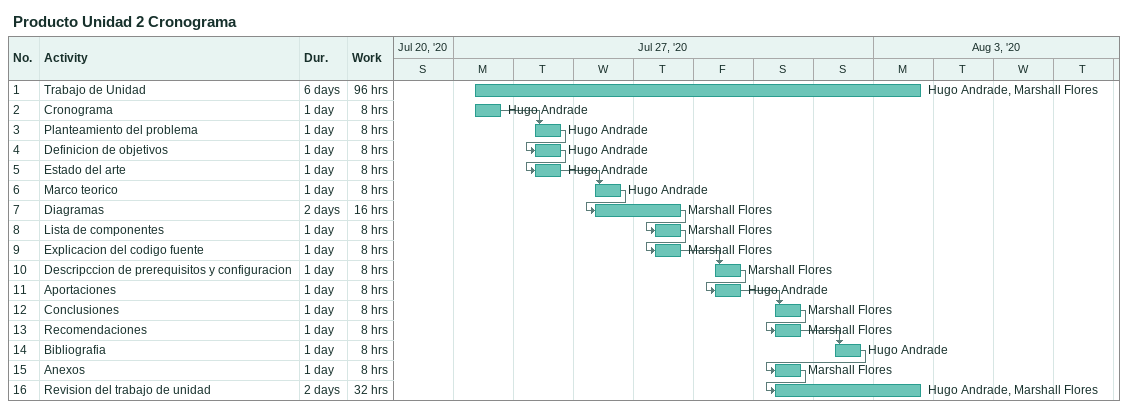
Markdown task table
Producto Unidad 2 Cronograma

| ID | Task | Duration | Start | Finish | Predecessors | Resources | Work (h) |
|---|---|---|---|---|---|---|---|
| 1 | Trabajo de Unidad | 6d | 2020-07-27 | 2020-08-03 |  | Hugo Andrade, Marshall Flores | 96 |
| 2 | Cronograma | 1d | 2020-07-27 | 2020-07-27 |  | Hugo Andrade | 8 |
| 3 | Planteamiento del problema | 1d | 2020-07-28 | 2020-07-28 | 2 | Hugo Andrade | 8 |
| 4 | Definicion de objetivos | 1d | 2020-07-28 | 2020-07-28 | 3 | Hugo Andrade | 8 |
| 5 | Estado del arte | 1d | 2020-07-28 | 2020-07-28 | 4 | Hugo Andrade | 8 |
| 6 | Marco teorico | 1d | 2020-07-29 | 2020-07-29 | 5 | Hugo Andrade | 8 |
| 7 | Diagramas | 2d | 2020-07-29 | 2020-07-30 | 6 | Marshall Flores | 16 |
| 8 | Lista de componentes | 1d | 2020-07-30 | 2020-07-30 | 7 | Marshall Flores | 8 |
| 9 | Explicacion del codigo fuente | 1d | 2020-07-30 | 2020-07-30 | 8 | Marshall Flores | 8 |
| 10 | Descripccion de prerequisitos y configuracion | 1d | 2020-07-31 | 2020-07-31 | 9 | Marshall Flores | 8 |
| 11 | Aportaciones | 1d | 2020-07-31 | 2020-07-31 | 10 | Hugo Andrade | 8 |
| 12 | Conclusiones | 1d | 2020-08-01 | 2020-08-01 | 11 | Marshall Flores | 8 |
| 13 | Recomendaciones | 1d | 2020-08-01 | 2020-08-01 | 12 | Marshall Flores | 8 |
| 14 | Bibliografia | 1d | 2020-08-02 | 2020-08-02 | 13 | Hugo Andrade | 8 |
| 15 | Anexos | 1d | 2020-08-01 | 2020-08-01 | 14 | Marshall Flores | 8 |
| 16 | Revision del trabajo de unidad | 2d | 2020-08-01 | 2020-08-03 | 15 | Hugo Andrade, Marshall Flores | 32 |
